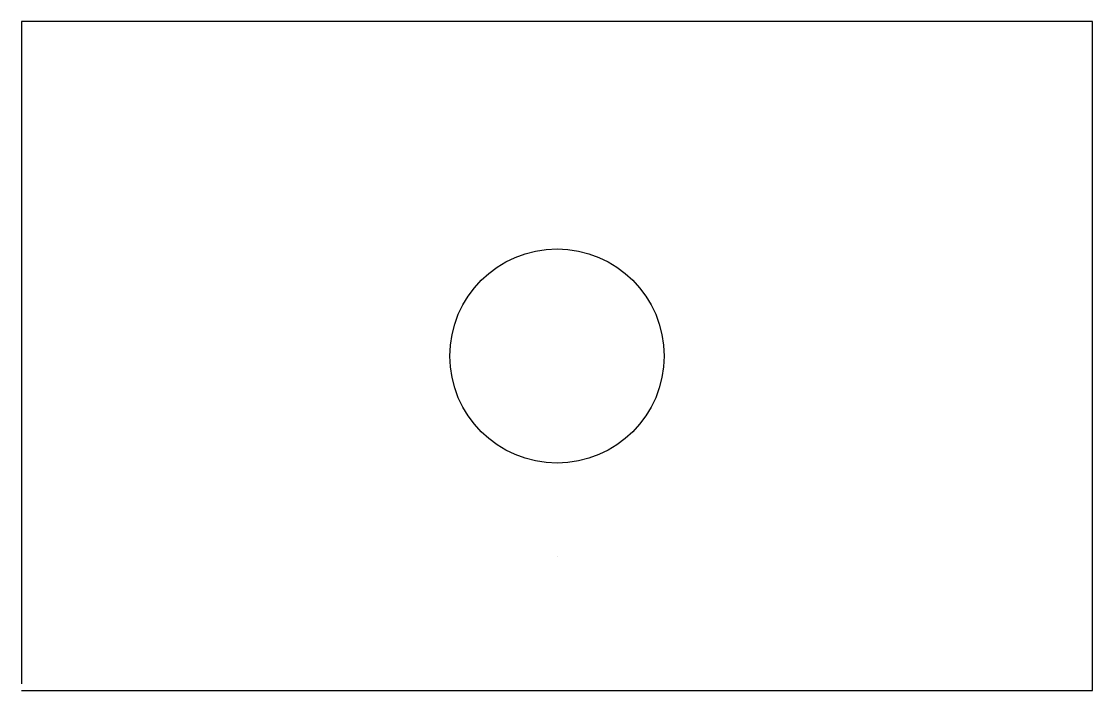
# Model space of a CAD drawing. Header units: millimetres. Extents: x 0 to 80, y 0 to 50.
import ezdxf

# ---------------------------------------------------------------- set-up
doc = ezdxf.new("R2010")
doc.units = ezdxf.units.MM

msp = doc.modelspace()

# ---------------------------------------------------------------- linework, layer by layer
for p, q in [((80, 50), (0, 50)), ((0, 50), (0, 0.5)), ((80, 0), (80, 50)), ((40, 10), (40, 10)), ((0, 0), (80, 0)), ((0, 0), (80, 0))]:
    msp.add_line(p, q)
msp.add_circle((40, 25), 8)

doc.saveas('drawing.dxf')
